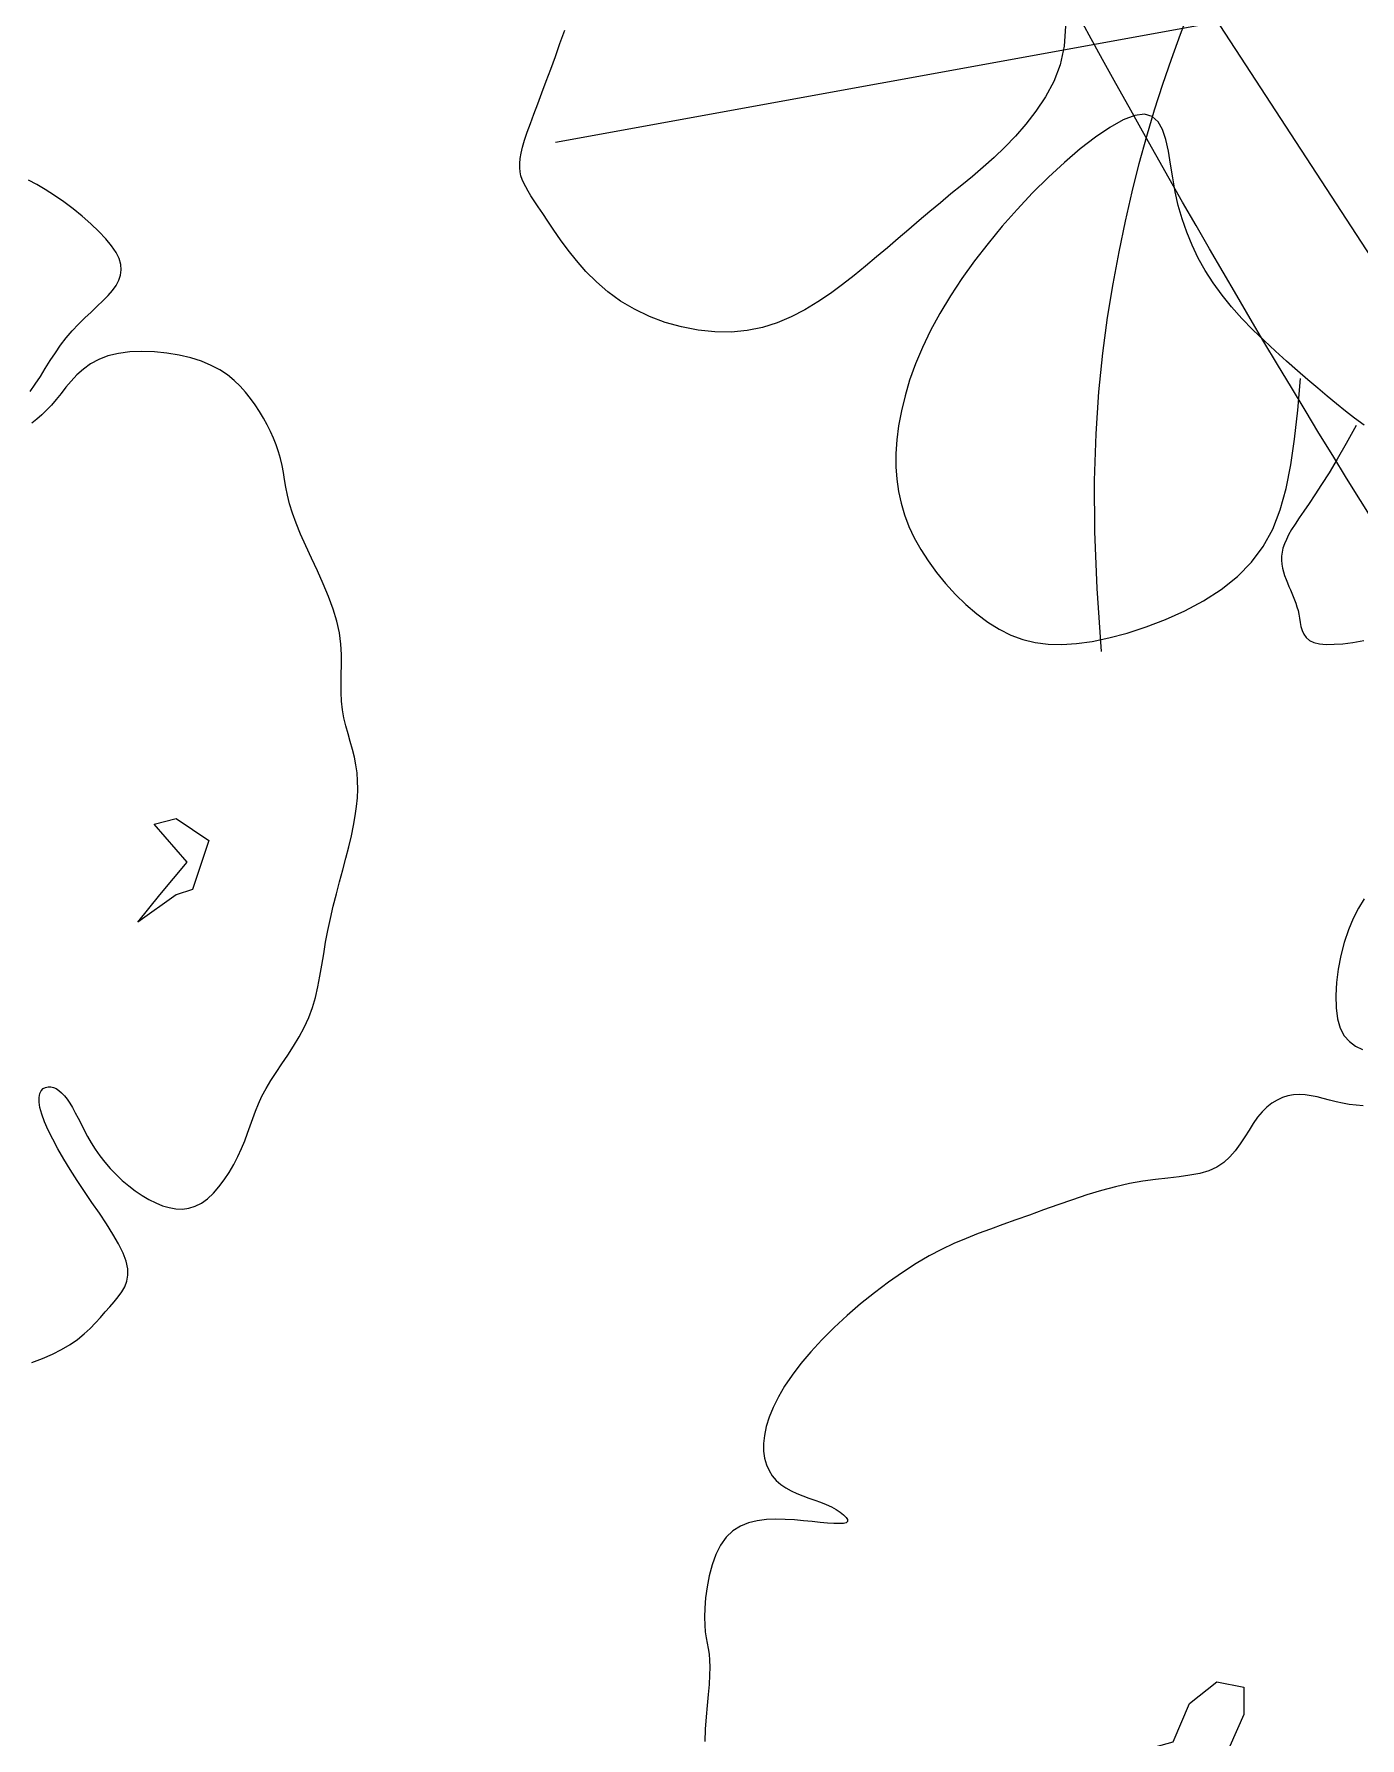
# Model space of a CAD drawing. Header units: metres. Extents: x 10 to 239, y 2 to 253.
# Drawn here: x 95.336 to 98.603, y 117.452 to 121.65 of the extents above; entities that cross this region are included whole.
import ezdxf

# ---------------------------------------------------------------- set-up
doc = ezdxf.new("R2010")
doc.units = ezdxf.units.M
doc.header["$MEASUREMENT"] = 0
doc.layers.add('1', color=7, linetype='Continuous')
doc.layers.add('cot200', color=9, linetype='Continuous')
doc.layers.add('bloques ARBOLES', color=7, linetype='Continuous', true_color=0xb8d897)

# ---------------------------------------------------------------- blocks, each defined once
blk = doc.blocks.new('ARB5')
for points in [[(1784.2, -2815.3), (1814.8, -2765.9), (1842.4, -2711.9), (1866.9, -2652.7), (1888.3, -2588.1), (1906.1, -2519.8), (1919.8, -2449.7), (1928.9, -2379.8), (1932.9, -2312.2), (1931.3, -2248.7), (1923.7, -2191.5), (1909.4, -2142.4), (1888.4, -2103), (1861.3, -2072.4), (1829.4, -2049.2), (1793.8, -2032)], [(1789.7, -1738.6), (1826.4, -1741.3), (1862.2, -1745.6), (1897.2, -1751.9), (1931.3, -1759.7), (1964.7, -1768.3), (1997.4, -1776.9), (2029.3, -1784.8), (2060.7, -1791.4), (2091.5, -1795.9), (2121.9, -1797.6), (2151.7, -1795.8), (2181, -1790.4), (2209.7, -1781.4), (2237.5, -1768.6), (2264.5, -1752.1), (2290.5, -1731.8), (2315.4, -1707.6), (2339, -1679.4), (2361.5, -1647.5), (2383.5, -1612.9), (2405.8, -1576.9), (2429.3, -1540.7), (2454.8, -1505.6), (2483.1, -1472.8), (2515.1, -1443.7), (2551.5, -1419.6), (2593, -1401.2), (2639.6, -1387.7), (2690.7, -1377.7), (2746.2, -1370), (2805.7, -1363.1), (2868.8, -1355.8), (2935.3, -1346.7), (3004.7, -1334.6), (3076.7, -1318.3), (3150.7, -1298.4), (3225.9, -1275.6), (3301.6, -1250.7), (3377, -1224.5), (3451.5, -1197.7), (3524.4, -1171.1), (3594.9, -1145.6), (3662.5, -1121.5), (3727.8, -1098.2), (3791.5, -1074.7), (3854.5, -1049.9), (3917.5, -1022.9), (3981.2, -992.8), (4046.5, -958.4), (4114.2, -918.8), (4184.6, -873.3), (4256.8, -822.6), (4329.8, -767.6), (4402.2, -709.2), (4472.8, -648.3), (4540.4, -586), (4603.8, -523.1), (4661.8, -460.5), (4713.4, -399.2), (4758.5, -339.5), (4797.3, -281.5), (4830, -225.5), (4856.7, -171.7), (4877.6, -120.4), (4892.8, -71.7), (4902.6, -25.9), (4907.1, 16.9), (4906.6, 56.5), (4901.4, 93), (4892, 126.5), (4878.5, 156.8), (4861.4, 184.1), (4841, 208.2), (4817.6, 229.2), (4791.6, 247.3), (4763.5, 262.7), (4733.8, 276.2), (4703.1, 288.3), (4672, 299.5), (4641, 310.3), (4610.7, 321.3), (4581.6, 333.2), (4554.3, 346.1), (4529.5, 359.9), (4508, 373.9), (4490.7, 387.5), (4478.2, 400.3), (4471.4, 411.6), (4470.9, 420.9), (4477.7, 427.7), (4492.2, 431.5), (4513.8, 432.7), (4541.7, 431.9), (4575.1, 429.4), (4613.1, 425.9), (4655, 421.7), (4699.8, 417.4), (4746.8, 413.5), (4795.1, 410.6), (4844, 409.6), (4892.4, 411.6), (4939.8, 417.6), (4985.1, 428.8), (5027.6, 446), (5066.5, 470.5), (5100.9, 503.2), (5130.2, 544.8), (5154.4, 593.5), (5174.1, 647.3), (5189.4, 704), (5200.7, 761.7), (5208.4, 818.2), (5212.8, 871.3), (5214.2, 919), (5213, 959.8), (5209.8, 994.8), (5205.2, 1025.7), (5200, 1054.2), (5194.8, 1082.1), (5190.3, 1111), (5187.1, 1142.7), (5185.9, 1178.8), (5187.1, 1220.8), (5190.3, 1268.3), (5194.8, 1320.7), (5200, 1377.3), (5205.2, 1437.4), (5209.8, 1500.4), (5213, 1565.6)], [(-2987.6, 2465.4), (-3041.7, 2444.2), (-3093.7, 2421.7), (-3142.1, 2397.7), (-3185.6, 2372.1), (-3224.4, 2345.1), (-3259.1, 2317.1), (-3290.3, 2288.5), (-3318.6, 2259.7), (-3344.6, 2231), (-3369, 2202.9), (-3392.4, 2175.7), (-3415, 2149.7), (-3436.2, 2124.2), (-3454.9, 2098.5), (-3470.3, 2071.8), (-3481.2, 2043.3), (-3486.6, 2012.3), (-3485.7, 1977.9), (-3477.3, 1939.5), (-3461, 1896.4), (-3437.5, 1849.2), (-3408.3, 1798.5), (-3374.7, 1745.2), (-3337.9, 1689.8), (-3299.4, 1633.2), (-3260.5, 1576), (-3222.4, 1519), (-3186.4, 1462.8), (-3153, 1408.1), (-3122.6, 1355.4), (-3095.5, 1305.2), (-3072.2, 1258.1), (-3053.1, 1214.7), (-3038.5, 1175.5), (-3028.8, 1141), (-3024.3, 1111.8), (-3024.4, 1087.5), (-3028.5, 1068), (-3035.9, 1053.1), (-3046, 1042.3), (-3058.1, 1035.4), (-3071.4, 1032.2), (-3085.5, 1032.4), (-3099.7, 1035.7), (-3113.8, 1042.1), (-3128, 1051.4), (-3142.1, 1063.7), (-3156.3, 1078.8), (-3170.5, 1096.8), (-3184.6, 1117.6), (-3198.8, 1141), (-3213, 1167.1), (-3227.6, 1195.5), (-3242.8, 1225.7), (-3259, 1257.4), (-3276.5, 1290.2), (-3295.7, 1323.7), (-3316.9, 1357.6), (-3340.4, 1391.4), (-3366.5, 1424.8), (-3394.9, 1457.4), (-3425.2, 1488.9), (-3457.3, 1519), (-3490.6, 1547.3), (-3525, 1573.5), (-3560, 1597.2), (-3595.4, 1618.2), (-3630.8, 1636.1), (-3666, 1650.4), (-3701.1, 1660.7), (-3735.8, 1666.6), (-3770.1, 1667.7), (-3803.8, 1663.4), (-3836.9, 1653.4), (-3869.2, 1637.1), (-3900.6, 1614.5), (-3930.9, 1586.2), (-3959.8, 1553.2), (-3987.2, 1516.6), (-4012.9, 1477.4), (-4036.5, 1436.5), (-4057.9, 1394.9), (-4076.9, 1353.6), (-4093.4, 1313.5), (-4108.1, 1274.4), (-4121.8, 1235.9), (-4135.3, 1197.7), (-4149.5, 1159.6), (-4165.2, 1121.1), (-4183.2, 1082), (-4204.4, 1041.8), (-4229.2, 1000.4), (-4257, 957.7), (-4286.6, 913.6), (-4317.1, 868.2), (-4347.4, 821.5), (-4376.3, 773.4), (-4403, 724), (-4426.3, 673.3), (-4445.5, 621.3), (-4461, 567.9), (-4473.8, 513.2), (-4484.7, 457.2), (-4494.5, 399.8), (-4504, 341.1), (-4514, 281.1), (-4525.4, 219.8), (-4538.8, 157.2), (-4553.9, 93.8), (-4570.1, 30.3), (-4586.8, -33), (-4603.5, -95.3), (-4619.7, -156.3), (-4634.8, -215.2), (-4648.2, -271.6), (-4659.5, -325), (-4668.5, -375.6), (-4675.1, -423.9), (-4679.5, -470), (-4681.3, -514.3), (-4680.7, -557.2), (-4677.5, -599), (-4671.8, -640.1), (-4663.5, -680.6), (-4653.3, -721), (-4642.1, -761.3), (-4630.5, -801.9), (-4619.3, -842.9), (-4609.4, -884.6), (-4601.4, -927.1), (-4596.2, -970.8), (-4594.3, -1015.8), (-4594.5, -1062.3), (-4595.8, -1110.6), (-4596.8, -1160.9), (-4596.3, -1213.5), (-4592.9, -1268.4), (-4585.5, -1326), (-4572.6, -1386.5), (-4553.6, -1449.9), (-4529.5, -1515.4), (-4501.7, -1582), (-4471.7, -1648.7), (-4441.1, -1714.6), (-4411.3, -1778.5), (-4383.8, -1839.6), (-4360.2, -1896.8), (-4341.4, -1949.4), (-4327.1, -1997.7), (-4316.1, -2042.3), (-4307.7, -2084), (-4300.8, -2123.2), (-4294.5, -2160.5), (-4287.8, -2196.7), (-4279.9, -2232.2), (-4270, -2267.6), (-4257.9, -2303), (-4243.9, -2338.3), (-4228, -2373.3), (-4210.3, -2408.2), (-4191, -2442.8), (-4170.1, -2477.1), (-4147.7, -2510.9), (-4124, -2544.3), (-4098.2, -2576.9), (-4070, -2608.4), (-4038.6, -2638.5), (-4003.4, -2666.8), (-3963.8, -2693), (-3919.3, -2716.7), (-3869.2, -2737.7), (-3813.3, -2755.6), (-3752.7, -2770), (-3689.2, -2780.7), (-3624.3, -2787.3), (-3559.6, -2789.5), (-3496.7, -2786.9), (-3437.3, -2779.2), (-3382.9, -2766.1), (-3334.8, -2747.4), (-3292.4, -2724), (-3255, -2696.8), (-3221.8, -2666.8), (-3191.9, -2635.1), (-3164.5, -2602.6), (-3138.7, -2570.3), (-3113.8, -2539.3), (-3089, -2510.3), (-3064.1, -2483.5), (-3039, -2458.9), (-3013.5, -2436.5), (-2987.6, -2416.4)], [(-2977.7, -2580.7), (-3005.1, -2619.4), (-3031.4, -2659.5), (-3057.2, -2700.5), (-3082.9, -2741.7), (-3109.2, -2782.5), (-3136.7, -2822.3), (-3165.8, -2860.6), (-3196.8, -2896.7), (-3229.3, -2930.8), (-3262.3, -2963.2), (-3295, -2994), (-3326.6, -3023.5), (-3356.3, -3051.9), (-3383.2, -3079.4), (-3406.5, -3106.2), (-3425.5, -3132.6), (-3439.7, -3159), (-3448.6, -3185.7), (-3452, -3213.1), (-3449.4, -3241.6), (-3440.4, -3271.7), (-3424.7, -3303.6), (-3401.8, -3337.7), (-3371.7, -3374.3), (-3335.3, -3412.7), (-3294, -3452), (-3249, -3491.3), (-3201.5, -3529.6), (-3152.8, -3566.3), (-3104.3, -3600.2), (-3057.2, -3630.6), (-3012.5, -3656.9), (-2970.4, -3679.4)]]:
    blk.add_lwpolyline(points)
for points in [[(2409.9, 1424.5), (2523.2, 1679.6), (2919.7, 1708), (3174.7, 1849.7), (3146.4, 1708), (2976.4, 1622.9), (2778.1, 1566.2), (2693.1, 1367.8), (2551.5, 1254.4), (2409.9, 1282.8)], [(-3907, -247.9), (-3822, 7.2), (-3737, 35.5), (-3538.7, 177.3), (-3652, 35.5), (-3793.7, -134.6), (-3623.7, -333), (-3737, -361.3)]]:
    blk.add_lwpolyline(points, close=True)
blk = doc.blocks.new('A$C6F4E7DED')
for p, q in [((1323, 623.1), (1116.3, 306.1)), ((1338.8, 602.3), (1332.7, 618.3)), ((1323, 608.7), (1746, 531.8)), ((1344.6, 586.2), (1338.8, 602.3)), ((1413.7, 607.6), (1414.5, 594.5)), ((1743, 596.4), (1739.8, 605.1)), ((1414.5, 594.5), (1417.1, 582.5)), ((1746, 587.8), (1743, 596.4)), ((1350.2, 569.9), (1344.6, 586.2)), ((1417.1, 582.5), (1421.3, 571.5)), ((1749, 579.6), (1746, 587.8)), ((1751.9, 571.7), (1749, 579.6)), ((1355.6, 553.1), (1350.2, 569.9)), ((1421.3, 571.5), (1426.7, 561.5)), ((1754.8, 564.1), (1751.9, 571.7)), ((1426.7, 561.5), (1432.9, 552.3)), ((1757.5, 557), (1754.8, 564.1)), ((1760, 550.3), (1757.5, 557)), ((1350.5, 540.2), (1353.3, 545.4)), ((1353.3, 545.4), (1357.2, 548.8)), ((1360.7, 535.9), (1355.6, 553.1)), ((1357.2, 548.8), (1362.2, 550.2)), ((1362.2, 550.2), (1368.6, 549.4)), ((1368.6, 549.4), (1376.2, 546.5)), ((1376.2, 546.5), (1384.8, 541.7)), ((1432.9, 552.3), (1439.5, 543.8)), ((1439.5, 543.8), (1446.3, 536)), ((1762.3, 544.2), (1760, 550.3)), ((1764.3, 538.5), (1762.3, 544.2)), ((1346.6, 526.1), (1348.3, 533.7)), ((1348.3, 533.7), (1350.5, 540.2)), ((1365.6, 518.1), (1360.7, 535.9)), ((1384.8, 541.7), (1394.2, 535.4)), ((1394.2, 535.4), (1404.1, 527.7)), ((1446.3, 536), (1453.2, 528.8)), ((1766, 533.4), (1764.3, 538.5)), ((1767.3, 528.9), (1766, 533.4)), ((1345.2, 517.7), (1346.6, 526.1)), ((1404.1, 527.7), (1414.4, 518.9)), ((1453.2, 528.8), (1460.2, 522.1)), ((1460.2, 522.1), (1467.2, 515.8)), ((1768.3, 524.9), (1767.3, 528.9)), ((1768.9, 521.4), (1768.3, 524.9)), ((1343.8, 508.8), (1345.2, 517.7)), ((1370.2, 499.7), (1365.6, 518.1)), ((1414.4, 518.9), (1424.8, 509.3)), ((1467.2, 515.8), (1474.3, 509.8)), ((1768.4, 510.2), (1768.9, 512.7)), ((1769.2, 518.2), (1768.9, 521.4)), ((1768.9, 512.7), (1769.2, 515.3)), ((1769.2, 515.3), (1769.2, 518.2)), ((1340.2, 490.9), (1342.2, 499.8)), ((1342.2, 499.8), (1343.8, 508.8)), ((1374.6, 480.5), (1370.2, 499.7)), ((1424.8, 509.3), (1435.1, 499)), ((1474.3, 509.8), (1481.3, 504)), ((1481.3, 504), (1488.3, 498.3)), ((1761.9, 497.2), (1763.8, 500.2)), ((1763.8, 500.2), (1765.3, 502.9)), ((1765.3, 502.9), (1766.6, 505.4)), ((1766.6, 505.4), (1767.6, 507.8)), ((1767.6, 507.8), (1768.4, 510.2)), ((1337.7, 482.1), (1340.2, 490.9)), ((1435.1, 499), (1445.2, 488.3)), ((1445.2, 488.3), (1454.9, 477.3)), ((1488.3, 498.3), (1495.2, 492.6)), ((1495.2, 492.6), (1502.1, 486.8)), ((1754.2, 485.6), (1757.1, 490)), ((1757.1, 490), (1759.7, 493.8)), ((1759.7, 493.8), (1761.9, 497.2)), ((1334.7, 473.4), (1337.7, 482.1)), ((1378.8, 460.6), (1374.6, 480.5)), ((1454.9, 477.3), (1464.1, 466.1)), ((1502.1, 486.8), (1508.9, 481)), ((1508.9, 481), (1515.8, 475.2)), ((1746.9, 474.8), (1750.8, 480.6)), ((1750.8, 480.6), (1754.2, 485.6)), ((1331.2, 465), (1334.7, 473.4)), ((1464.1, 466.1), (1472.9, 454.8)), ((1515.8, 475.2), (1522.7, 469.3)), ((1522.7, 469.3), (1529.6, 463.3)), ((1737.7, 461.8), (1742.6, 468.5)), ((1742.6, 468.5), (1746.9, 474.8)), ((1322.6, 448.5), (1327.2, 456.6)), ((1327.2, 456.6), (1331.2, 465)), ((1382.6, 439.7), (1378.8, 460.6)), ((1529.6, 463.3), (1536.7, 457.3)), ((1536.7, 457.3), (1543.9, 451.4)), ((1732.3, 454.9), (1737.7, 461.8)), ((1317.5, 440.4), (1322.6, 448.5)), ((1472.9, 454.8), (1481.1, 443.3)), ((1543.9, 451.4), (1551.3, 445.3)), ((1551.3, 445.3), (1558.9, 439.4)), ((1719.3, 441.1), (1726.1, 447.9)), ((1726.1, 447.9), (1732.3, 454.9)), ((1311.7, 432.5), (1317.5, 440.4)), ((1386.2, 417.9), (1382.6, 439.7)), ((1481.1, 443.3), (1488.6, 431.9)), ((1558.9, 439.4), (1566.8, 433.5)), ((1566.8, 433.5), (1575, 428)), ((1703.5, 428.5), (1711.8, 434.5)), ((1711.8, 434.5), (1719.3, 441.1)), ((1298.7, 417.3), (1305.5, 424.8)), ((1305.5, 424.8), (1311.7, 432.5)), ((1488.6, 431.9), (1495.5, 420.5)), ((1575, 428), (1583.4, 422.8)), ((1583.4, 422.8), (1592.3, 418.3)), ((1684.6, 418.6), (1694.4, 423.2)), ((1694.4, 423.2), (1703.5, 428.5)), ((1291.6, 409.9), (1298.7, 417.3)), ((1389.4, 394.6), (1386.2, 417.9)), ((1495.5, 420.5), (1501.6, 409.3)), ((1592.3, 418.3), (1601.4, 414.4)), ((1601.4, 414.4), (1611, 411.4)), ((1611, 411.4), (1621, 409.3)), ((1652.9, 409.6), (1663.8, 411.7)), ((1663.8, 411.7), (1674.4, 414.7)), ((1674.4, 414.7), (1684.6, 418.6)), ((1276.9, 396), (1284.3, 402.8)), ((1284.3, 402.8), (1291.6, 409.9)), ((1501.6, 409.3), (1506.9, 398.3)), ((1621, 409.3), (1631.4, 408.4)), ((1631.4, 408.4), (1642.1, 408.5)), ((1642.1, 408.5), (1652.9, 409.6)), ((1262.5, 383.2), (1269.6, 389.4)), ((1269.6, 389.4), (1276.9, 396)), ((1392, 369.4), (1389.4, 394.6)), ((1506.9, 398.3), (1511.4, 387.6)), ((1255.7, 377.3), (1262.5, 383.2)), ((1262.3, 357.5), (1260.5, 378.1)), ((1511.4, 387.6), (1515.2, 377.1)), ((1237.2, 361.6), (1243.2, 366.6)), ((1243.2, 366.6), (1249.3, 371.8)), ((1249.3, 371.8), (1255.7, 377.3)), ((1393.8, 342), (1392, 369.4)), ((1515.2, 377.1), (1518.2, 366.9)), ((1518.2, 366.9), (1520.6, 357)), ((1225.3, 352.3), (1231.3, 356.9)), ((1231.3, 356.9), (1237.2, 361.6)), ((1264.4, 338.7), (1262.3, 357.5)), ((1520.6, 357), (1522.4, 347.4)), ((1219, 347.8), (1225.3, 352.3)), ((1224.3, 347.5), (1230.8, 335.7)), ((1522.4, 347.4), (1523.5, 338.2)), ((1230.8, 335.7), (1236.7, 325.5)), ((1266.8, 321.8), (1264.4, 338.7)), ((1394.7, 311.8), (1393.8, 342)), ((1523.5, 338.2), (1524.1, 329.3)), ((1236.7, 325.5), (1242, 316.7)), ((1524.1, 329.3), (1524.1, 320.7)), ((1242, 316.7), (1246.8, 309)), ((1269.9, 306.4), (1266.8, 321.8)), ((1394.5, 278.4), (1394.7, 311.8)), ((1523.6, 312.5), (1522.5, 304.6)), ((1524.1, 320.7), (1523.6, 312.5)), ((1246.8, 309), (1251.2, 302.4)), ((1251.2, 302.4), (1255, 296.7)), ((1273.8, 292.5), (1269.9, 306.4)), ((1522.5, 304.6), (1520.8, 296.9)), ((1255, 296.7), (1258.5, 291.8)), ((1258.5, 291.8), (1261.5, 287.3)), ((1278.7, 280), (1273.8, 292.5)), ((1518.6, 289.3), (1515.7, 281.8)), ((1520.8, 296.9), (1518.6, 289.3)), ((1261.5, 287.3), (1264.1, 283.3)), ((1264.1, 283.3), (1266.4, 279.7)), ((1266.4, 279.7), (1268.3, 276.4)), ((1284.9, 268.7), (1278.7, 280)), ((1393.1, 241.4), (1394.5, 278.4)), ((1515.7, 281.8), (1512.2, 274.3)), ((1268.3, 276.4), (1269.8, 273.3)), ((1269.8, 273.3), (1271.1, 270.4)), ((1271.1, 270.4), (1272, 267.7)), ((1272, 267.7), (1272.6, 265)), ((1292.5, 258.4), (1284.9, 268.7)), ((1508, 266.8), (1503.2, 259.3)), ((1512.2, 274.3), (1508, 266.8)), ((1272.7, 257.3), (1272.3, 254.7)), ((1272.6, 265), (1272.9, 262.4)), ((1272.9, 259.9), (1272.7, 257.3)), ((1272.9, 262.4), (1272.9, 259.9)), ((1301.7, 249.1), (1292.5, 258.4)), ((1503.2, 259.3), (1497.8, 251.8)), ((1269.1, 245), (1268.2, 242.7)), ((1270, 247.3), (1269.1, 245)), ((1270.9, 249.8), (1270, 247.3)), ((1271.6, 252.2), (1270.9, 249.8)), ((1272.3, 254.7), (1271.6, 252.2)), ((1312.2, 240.8), (1301.7, 249.1)), ((1491.8, 244.5), (1485.4, 237.5)), ((1497.8, 251.8), (1491.8, 244.5)), ((1264.4, 234), (1263.6, 231.8)), ((1265.3, 236.1), (1264.4, 234)), ((1266.2, 238.3), (1265.3, 236.1)), ((1267.2, 240.5), (1266.2, 238.3)), ((1268.2, 242.7), (1267.2, 240.5)), ((1323.8, 233.3), (1312.2, 240.8)), ((1336, 226.8), (1323.8, 233.3)), ((1390.3, 200.4), (1393.1, 241.4)), ((1485.4, 237.5), (1478.6, 230.9)), ((1261.3, 222), (1260.8, 219.3)), ((1261.7, 224.6), (1261.3, 222)), ((1262.2, 227.1), (1261.7, 224.6)), ((1262.9, 229.5), (1262.2, 227.1)), ((1263.6, 231.8), (1262.9, 229.5)), ((1348.6, 221.1), (1336, 226.8)), ((1471.5, 224.8), (1464.2, 219.4)), ((1478.6, 230.9), (1471.5, 224.8)), ((1258.4, 211.5), (1256.8, 209.4)), ((1259.5, 213.9), (1258.4, 211.5)), ((1260.3, 216.6), (1259.5, 213.9)), ((1260.8, 219.3), (1260.3, 216.6)), ((1361.2, 216.3), (1348.6, 221.1)), ((1373.6, 212.3), (1361.2, 216.3)), ((1385.5, 209.2), (1373.6, 212.3)), ((1449.2, 211), (1441.4, 208.2)), ((1456.8, 214.8), (1449.2, 211)), ((1464.2, 219.4), (1456.8, 214.8)), ((1226.5, 206.2), (1219.4, 207.4)), ((1232.9, 205.4), (1226.5, 206.2)), ((1238.7, 205), (1232.9, 205.4)), ((1243.8, 204.9), (1238.7, 205)), ((1248.2, 205.3), (1243.8, 204.9)), ((1251.8, 206.2), (1248.2, 205.3)), ((1254.7, 207.5), (1251.8, 206.2)), ((1256.8, 209.4), (1254.7, 207.5)), ((1396.4, 206.9), (1385.5, 209.2)), ((1406.6, 205.5), (1396.4, 206.9)), ((1416.1, 204.8), (1406.6, 205.5)), ((1425, 205.1), (1416.1, 204.8)), ((1433.4, 206.2), (1425, 205.1)), ((1441.4, 208.2), (1433.4, 206.2))]:
    blk.add_line(p, q)
blk = doc.blocks.new('asddsd')
at = {"layer": 'bloques ARBOLES', "xscale": -0.00378276582045174, "yscale": 0.00378276582045174, "zscale": 0.00378276582045174}
blk.add_blockref('A$C6F4E7DED', (84.8357, 35.5649, 1.2423), dxfattribs=at)
at = {"layer": 'bloques ARBOLES', "xscale": 0.0004740765671158, "yscale": 0.0004740765671158, "zscale": 0.0004740765671158, "rotation": 180}
for p in [(75.5248, 35.7397), (81.0703, 34.379)]:
    blk.add_blockref('ARB5', p, dxfattribs=at)

msp = doc.modelspace()

# ---------------------------------------------------------------- linework, layer by layer
at = {"layer": 'cot200'}
for points, knots in [([(105.215, 109.73865), (103.29078, 109.76236), (101.5175, 110.1562), (99.89572, 110.92152), (99.01349, 111.33785), (98.17608, 111.86411), (97.3836, 112.50051), (94.26818, 115.00238), (91.84697, 119.20652), (90.12537, 125.12614), (89.99638, 125.56964), (89.87133, 126.02276), (89.75033, 126.48592), (88.88037, 129.81605), (88.22034, 133.6646), (87.76942, 138.0295)], [2.7323709, 2.7323709, 2.7323709, 2.7323709, 2.9382831, 2.9382831, 2.9382831, 3.0502975, 3.0502975, 3.0502975, 3.4906512, 3.4906512, 3.4906512, 3.5236424, 3.5236424, 3.5236424, 3.7608538, 3.7608538, 3.7608538, 3.7608538]), ([(105.215, 114.41387), (103.21805, 115.27809), (101.44463, 116.69042), (99.89572, 118.65328), (98.29825, 120.67768), (96.93959, 123.28768), (95.82084, 126.48592), (94.68617, 129.72961), (93.79828, 133.5784), (93.15601, 138.0295)], [2.92332982, 2.92332982, 2.92332982, 2.92332982, 3.17348293, 3.17348293, 3.17348293, 3.43147912, 3.43147912, 3.43147912, 3.69314249, 3.69314249, 3.69314249, 3.69314249])]:
    msp.add_open_spline(points, degree=3, knots=knots, dxfattribs=at)

# ---------------------------------------------------------------- block references
at = {"layer": '1', "lineweight": 0}
msp.add_blockref('asddsd', (18.38943, 83.80593), dxfattribs=at)

doc.saveas('drawing.dxf')
